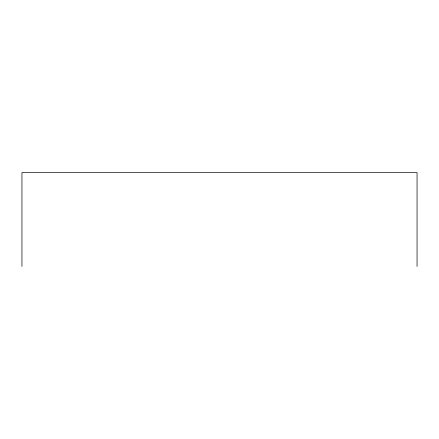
<?xml version="1.0" encoding="UTF-8"?>
<svg xmlns="http://www.w3.org/2000/svg" width="439" height="439" viewBox="0 0 439 439"><rect width="100%" height="100%" fill="white"/><g stroke="black" fill="none" stroke-linecap="round" stroke-linejoin="round"><path stroke-width="0.66" d="M417.05 266.435L417.05 172.565L21.95 172.565L21.95 266.435"/></g></svg>
